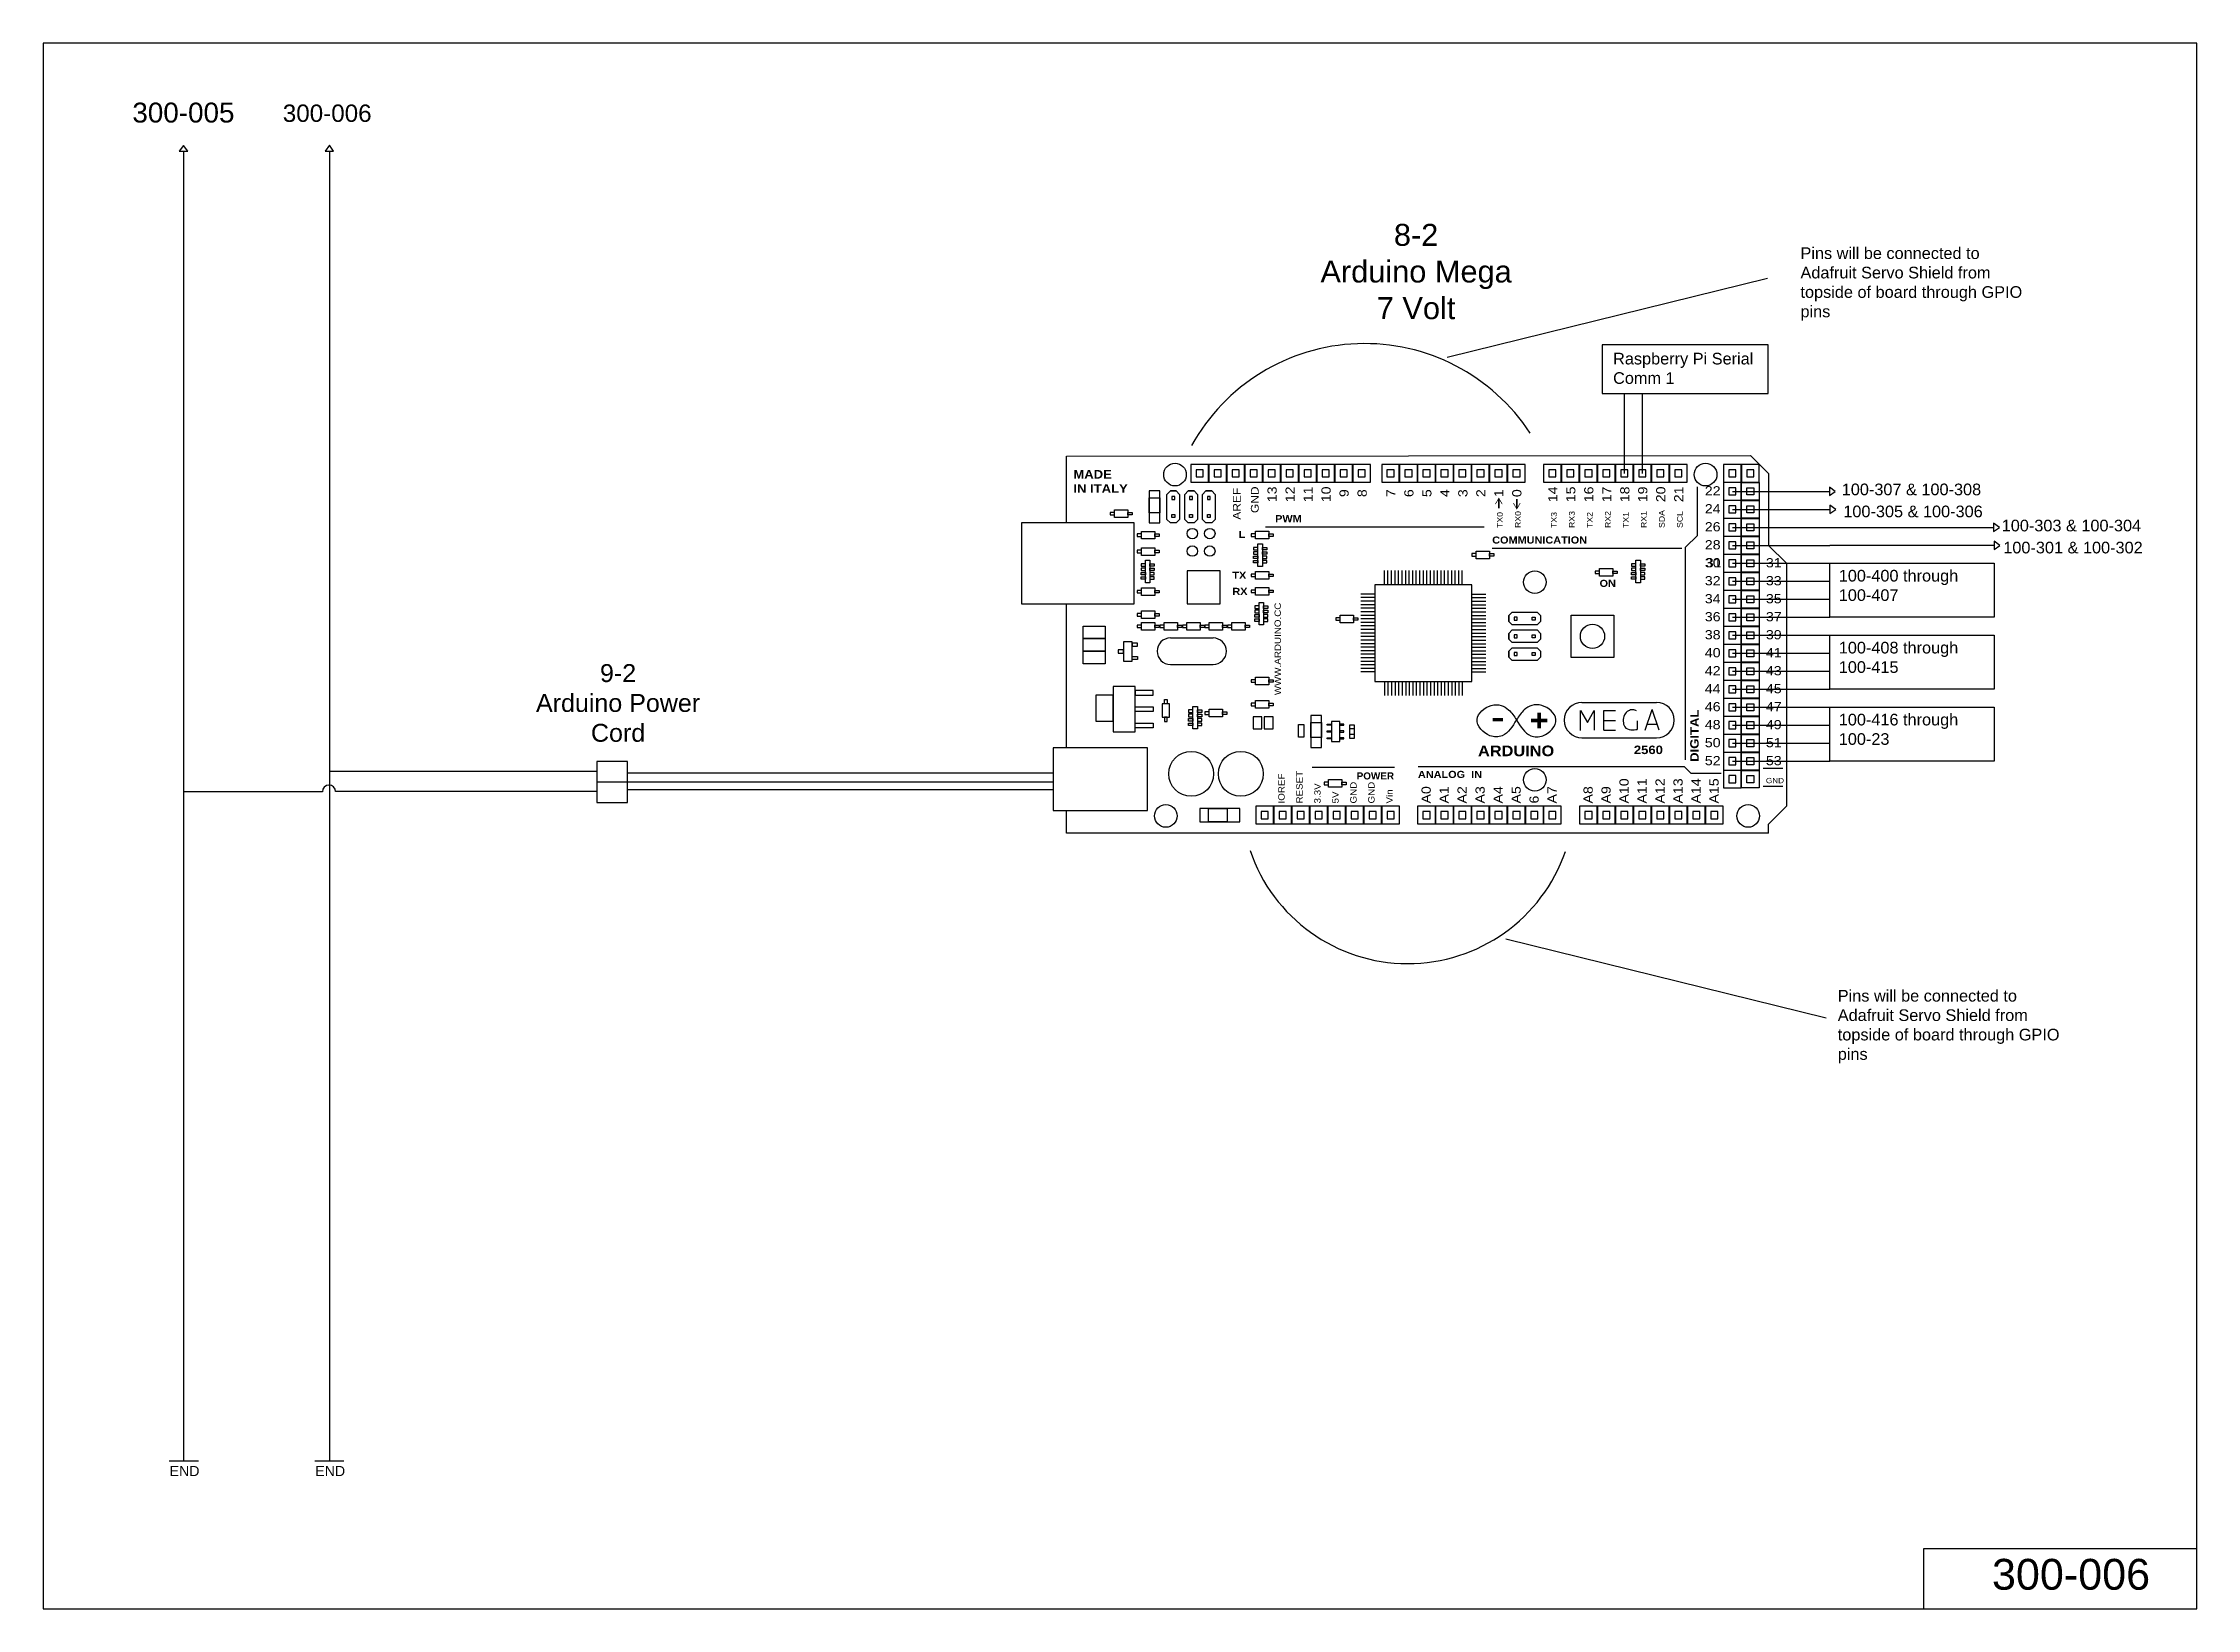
# Model space of a CAD drawing. Header units: inches. Extents: x 0 to 36.9, y 0 to 26.9.
import ezdxf

# ---------------------------------------------------------------- set-up
doc = ezdxf.new("R2010")
doc.units = ezdxf.units.IN
doc.header["$MEASUREMENT"] = 0
doc.styles.get("Standard").update_dxf_attribs({"font": 'arial.ttf'})

msp = doc.modelspace()

# ---------------------------------------------------------------- linework, layer by layer
for p, q in [((2.389, 24.998), (2.389, 2.517)), ((4.891, 24.998), (4.891, 2.517)), ((24.073, 21.462), (29.567, 22.817)), ((27.112, 19.467), (27.112, 20.839)), ((27.421, 19.467), (27.421, 20.839)), ((28.364, 18.4), (28.364, 19.239)), ((19.263, 19.107), (19.321, 19.165)), ((19.263, 18.676), (19.263, 19.107)), ((19.422, 19.165), (19.48, 19.107)), ((19.48, 19.107), (19.48, 18.676)), ((19.568, 19.107), (19.626, 19.165)), ((19.568, 18.676), (19.568, 19.107)), ((19.727, 19.165), (19.785, 19.107)), ((19.785, 19.107), (19.785, 18.676)), ((19.872, 19.107), (19.931, 19.165)), ((19.872, 18.676), (19.872, 19.107)), ((20.032, 19.165), (20.09, 19.107)), ((20.09, 19.107), (20.09, 18.676)), ((28.965, 19.159), (29.274, 19.159)), ((28.965, 18.85), (29.274, 18.85)), ((29.274, 19.159), (30.638, 19.159)), ((29.274, 18.85), (30.638, 18.85)), ((19.321, 18.618), (19.263, 18.676)), ((19.422, 18.618), (19.321, 18.618)), ((19.48, 18.676), (19.422, 18.618)), ((19.626, 18.618), (19.568, 18.676)), ((19.727, 18.618), (19.626, 18.618)), ((19.785, 18.676), (19.727, 18.618)), ((19.931, 18.618), (19.872, 18.676)), ((20.032, 18.618), (19.931, 18.618)), ((20.09, 18.676), (20.032, 18.618)), ((20.953, 18.552), (24.708, 18.552)), ((28.965, 18.541), (29.274, 18.541)), ((29.274, 18.541), (30.632, 18.541)), ((30.632, 18.541), (33.447, 18.541)), ((24.845, 18.183), (28.1, 18.183)), ((28.163, 18.199), (28.364, 18.4)), ((28.163, 14.55), (28.163, 18.199)), ((28.965, 18.232), (29.274, 18.232)), ((29.274, 18.232), (30.638, 18.232)), ((33.454, 18.232), (30.638, 18.232)), ((22.994, 17.557), (22.994, 17.8)), ((23.055, 17.557), (23.055, 17.8)), ((23.116, 17.557), (23.116, 17.8)), ((23.176, 17.557), (23.176, 17.8)), ((23.237, 17.557), (23.237, 17.8)), ((23.298, 17.557), (23.298, 17.8)), ((23.359, 17.557), (23.359, 17.8)), ((23.42, 17.557), (23.42, 17.8)), ((23.48, 17.557), (23.48, 17.8)), ((23.541, 17.557), (23.541, 17.8)), ((23.602, 17.557), (23.602, 17.8)), ((23.663, 17.557), (23.663, 17.8)), ((23.723, 17.557), (23.723, 17.8)), ((23.784, 17.557), (23.784, 17.8)), ((23.845, 17.557), (23.845, 17.8)), ((23.906, 17.557), (23.906, 17.8)), ((23.967, 17.557), (23.967, 17.8)), ((24.027, 17.557), (24.027, 17.8)), ((24.088, 17.557), (24.088, 17.8)), ((24.149, 17.557), (24.149, 17.8)), ((24.21, 17.557), (24.21, 17.8)), ((24.271, 17.557), (24.271, 17.8)), ((24.331, 17.557), (24.331, 17.8)), ((28.965, 17.924), (29.274, 17.924)), ((29.274, 17.924), (30.638, 17.924)), ((30.638, 17.924), (33.454, 17.924)), ((30.638, 16.997), (30.638, 17.924)), ((33.454, 17.924), (33.454, 16.997)), ((22.832, 17.395), (22.589, 17.395)), ((24.494, 17.395), (24.737, 17.395)), ((28.965, 17.615), (29.274, 17.615)), ((29.274, 17.615), (30.638, 17.615)), ((22.832, 17.334), (22.589, 17.334)), ((22.832, 17.273), (22.589, 17.273)), ((22.832, 17.212), (22.589, 17.212)), ((22.832, 17.152), (22.589, 17.152)), ((22.832, 17.091), (22.589, 17.091)), ((22.832, 17.03), (22.589, 17.03)), ((24.494, 17.334), (24.737, 17.334)), ((24.494, 17.273), (24.737, 17.273)), ((24.494, 17.212), (24.737, 17.212)), ((24.494, 17.152), (24.737, 17.152)), ((24.494, 17.091), (24.737, 17.091)), ((24.494, 17.03), (24.737, 17.03)), ((25.127, 17.026), (25.185, 17.084)), ((25.185, 17.084), (25.616, 17.084)), ((25.616, 17.084), (25.674, 17.026)), ((25.674, 17.026), (25.674, 16.925)), ((28.965, 17.306), (29.274, 17.306)), ((29.274, 17.306), (30.632, 17.306)), ((19.321, 16.643), (20.056, 16.643)), ((22.832, 16.969), (22.589, 16.969)), ((22.832, 16.909), (22.589, 16.909)), ((22.832, 16.848), (22.589, 16.848)), ((22.832, 16.787), (22.589, 16.787)), ((22.832, 16.726), (22.589, 16.726)), ((22.832, 16.665), (22.589, 16.665)), ((24.494, 16.969), (24.737, 16.969)), ((24.494, 16.909), (24.737, 16.909)), ((24.494, 16.848), (24.737, 16.848)), ((24.494, 16.787), (24.737, 16.787)), ((24.494, 16.726), (24.737, 16.726)), ((24.494, 16.665), (24.737, 16.665)), ((25.185, 16.866), (25.127, 16.925)), ((25.127, 16.721), (25.185, 16.779)), ((25.616, 16.866), (25.185, 16.866)), ((25.185, 16.779), (25.616, 16.779)), ((25.674, 16.925), (25.616, 16.866)), ((25.616, 16.779), (25.674, 16.721)), ((25.674, 16.721), (25.674, 16.62)), ((28.965, 16.997), (29.274, 16.997)), ((28.965, 16.689), (29.274, 16.689)), ((29.274, 16.997), (30.638, 16.997)), ((29.274, 16.689), (30.638, 16.689)), ((33.454, 16.997), (30.638, 16.997)), ((30.638, 16.689), (33.454, 16.689)), ((30.638, 15.762), (30.638, 16.689)), ((33.454, 16.689), (33.454, 15.762)), ((22.832, 16.605), (22.589, 16.605)), ((22.832, 16.544), (22.589, 16.544)), ((22.832, 16.483), (22.589, 16.483)), ((22.832, 16.422), (22.589, 16.422)), ((22.832, 16.362), (22.589, 16.362)), ((22.832, 16.301), (22.589, 16.301)), ((24.494, 16.605), (24.737, 16.605)), ((24.494, 16.544), (24.737, 16.544)), ((24.494, 16.483), (24.737, 16.483)), ((24.494, 16.422), (24.737, 16.422)), ((24.494, 16.362), (24.737, 16.362)), ((24.494, 16.301), (24.737, 16.301)), ((25.185, 16.562), (25.127, 16.62)), ((25.127, 16.416), (25.185, 16.475)), ((25.185, 16.257), (25.127, 16.315)), ((25.616, 16.562), (25.185, 16.562)), ((25.185, 16.475), (25.616, 16.475)), ((25.674, 16.62), (25.616, 16.562)), ((25.616, 16.475), (25.674, 16.416)), ((25.674, 16.315), (25.616, 16.257)), ((25.674, 16.416), (25.674, 16.315)), ((28.965, 16.38), (29.274, 16.38)), ((29.274, 16.38), (30.638, 16.38)), ((19.321, 16.188), (20.056, 16.188)), ((22.832, 16.24), (22.589, 16.24)), ((22.832, 16.179), (22.589, 16.179)), ((22.832, 16.118), (22.589, 16.118)), ((22.832, 16.058), (22.589, 16.058)), ((22.994, 15.895), (22.994, 15.652)), ((23.055, 15.895), (23.055, 15.652)), ((23.116, 15.895), (23.116, 15.652)), ((23.176, 15.895), (23.176, 15.652)), ((23.237, 15.895), (23.237, 15.652)), ((23.298, 15.895), (23.298, 15.652)), ((23.359, 15.895), (23.359, 15.652)), ((23.42, 15.895), (23.42, 15.652)), ((23.48, 15.895), (23.48, 15.652)), ((23.541, 15.895), (23.541, 15.652)), ((23.602, 15.895), (23.602, 15.652)), ((23.663, 15.895), (23.663, 15.652)), ((23.723, 15.895), (23.723, 15.652)), ((23.784, 15.895), (23.784, 15.652)), ((23.845, 15.895), (23.845, 15.652)), ((23.906, 15.895), (23.906, 15.652)), ((23.967, 15.895), (23.967, 15.652)), ((24.027, 15.895), (24.027, 15.652)), ((24.088, 15.895), (24.088, 15.652)), ((24.149, 15.895), (24.149, 15.652)), ((24.21, 15.895), (24.21, 15.652)), ((24.271, 15.895), (24.271, 15.652)), ((24.331, 15.895), (24.331, 15.652)), ((24.494, 16.24), (24.737, 16.24)), ((24.494, 16.179), (24.737, 16.179)), ((24.494, 16.118), (24.737, 16.118)), ((24.494, 16.058), (24.737, 16.058)), ((25.616, 16.257), (25.185, 16.257)), ((28.965, 16.071), (29.274, 16.071)), ((29.274, 16.071), (30.632, 16.071)), ((26.383, 15.536), (27.663, 15.536)), ((28.965, 15.762), (29.274, 15.762)), ((29.274, 15.762), (30.638, 15.762)), ((33.454, 15.762), (30.638, 15.762)), ((26.358, 15.053), (26.358, 15.396)), ((26.358, 15.396), (26.477, 15.19)), ((26.477, 15.19), (26.596, 15.396)), ((26.596, 15.396), (26.596, 15.058)), ((26.758, 15.058), (26.758, 15.396)), ((26.758, 15.396), (26.96, 15.396)), ((26.758, 15.227), (26.96, 15.227)), ((27.333, 15.221), (27.333, 15.073)), ((27.47, 15.058), (27.59, 15.417)), ((27.506, 15.164), (27.674, 15.164)), ((27.709, 15.058), (27.59, 15.417)), ((28.965, 15.454), (29.274, 15.454)), ((29.274, 15.454), (30.638, 15.454)), ((30.638, 14.527), (30.638, 15.454)), ((30.638, 15.454), (33.454, 15.454)), ((33.454, 15.454), (33.454, 14.527)), ((26.383, 14.929), (27.663, 14.929)), ((26.758, 15.058), (26.96, 15.058)), ((28.965, 15.145), (29.274, 15.145)), ((28.965, 14.836), (29.274, 14.836)), ((29.274, 15.145), (30.638, 15.145)), ((29.274, 14.836), (30.632, 14.836)), ((21.755, 14.426), (23.169, 14.426)), ((23.575, 14.434), (28.137, 14.434)), ((28.137, 14.434), (28.252, 14.32)), ((28.965, 14.527), (29.274, 14.527)), ((29.274, 14.527), (30.638, 14.527)), ((33.454, 14.527), (30.638, 14.527)), ((9.482, 14.351), (4.891, 14.351)), ((9.482, 14.171), (10.009, 14.171)), ((10.01, 14.171), (17.309, 14.171)), ((10.013, 14.328), (17.309, 14.328)), ((28.252, 14.32), (28.771, 14.32)), ((29.495, 14.407), (29.828, 14.407)), ((29.495, 14.098), (29.828, 14.098)), ((4.772, 14.003), (2.389, 14.003)), ((9.482, 14.005), (4.997, 14.005)), ((17.309, 14.034), (10.007, 14.034)), ((25.078, 11.477), (30.572, 10.123)), ((2.141, 2.517), (2.644, 2.517)), ((4.64, 2.517), (5.142, 2.517))]:
    msp.add_line(p, q)
for points in [[(-0.021, -0.024), (36.935, -0.024), (36.935, 26.853), (-0.021, 26.853)], [(2.463, 24.998), (2.389, 25.097), (2.316, 24.998)], [(4.964, 25), (4.891, 25.099), (4.817, 25)], [(26.729, 20.839), (29.579, 20.839), (29.579, 21.672), (26.729, 21.672)], [(30.632, 19.085), (30.731, 19.159), (30.632, 19.232)], [(18.955, 18.618), (19.139, 18.618), (19.139, 19.165), (18.955, 19.165)], [(18.955, 19.048), (19.139, 19.048), (19.139, 18.789), (18.955, 18.789)], [(19.321, 19.165), (19.321, 19.165), (19.422, 19.165), (19.422, 19.165)], [(19.346, 19.071), (19.346, 19.02), (19.397, 19.02), (19.397, 19.071)], [(19.626, 19.165), (19.626, 19.165), (19.727, 19.165), (19.727, 19.165)], [(19.651, 19.071), (19.651, 19.02), (19.702, 19.02), (19.702, 19.071)], [(19.931, 19.165), (19.931, 19.165), (20.032, 19.165), (20.032, 19.165)], [(19.956, 19.071), (19.956, 19.02), (20.007, 19.02), (20.007, 19.071)], [(30.638, 18.776), (30.737, 18.85), (30.638, 18.923)], [(18.363, 18.796), (18.289, 18.796), (18.289, 18.753), (18.363, 18.753)], [(18.363, 18.84), (18.591, 18.84), (18.591, 18.709), (18.363, 18.709)], [(18.591, 18.796), (18.666, 18.796), (18.666, 18.753), (18.591, 18.753)], [(19.346, 18.712), (19.346, 18.763), (19.397, 18.763), (19.397, 18.712)], [(19.651, 18.712), (19.651, 18.763), (19.702, 18.763), (19.702, 18.712)], [(19.956, 18.712), (19.956, 18.763), (20.007, 18.763), (20.007, 18.712)], [(33.447, 18.468), (33.547, 18.541), (33.447, 18.615)], [(18.828, 18.429), (18.753, 18.429), (18.753, 18.386), (18.828, 18.386)], [(18.828, 18.147), (18.753, 18.147), (18.753, 18.104), (18.828, 18.104)], [(18.828, 18.472), (19.055, 18.472), (19.055, 18.341), (18.828, 18.341)], [(18.828, 18.191), (19.055, 18.191), (19.055, 18.059), (18.828, 18.059)], [(19.055, 18.429), (19.13, 18.429), (19.13, 18.386), (19.055, 18.386)], [(19.055, 18.147), (19.13, 18.147), (19.13, 18.104), (19.055, 18.104)], [(20.782, 18.429), (20.707, 18.429), (20.707, 18.386), (20.782, 18.386)], [(20.825, 18.197), (20.75, 18.197), (20.75, 18.154), (20.825, 18.154)], [(20.825, 18.122), (20.75, 18.122), (20.75, 18.079), (20.825, 18.079)], [(20.782, 18.473), (21.009, 18.473), (21.009, 18.341), (20.782, 18.341)], [(20.825, 18.256), (20.901, 18.256), (20.901, 17.871), (20.825, 17.871)], [(20.901, 18.197), (20.976, 18.197), (20.976, 18.154), (20.901, 18.154)], [(20.901, 18.122), (20.976, 18.122), (20.976, 18.079), (20.901, 18.079)], [(21.009, 18.429), (21.084, 18.429), (21.084, 18.386), (21.009, 18.386)], [(24.567, 18.134), (24.795, 18.134), (24.795, 18.002), (24.567, 18.002)], [(33.454, 18.159), (33.553, 18.232), (33.454, 18.306)], [(18.893, 17.916), (18.819, 17.916), (18.819, 17.873), (18.893, 17.873)], [(18.893, 17.841), (18.819, 17.841), (18.819, 17.798), (18.893, 17.798)], [(18.893, 17.723), (18.819, 17.723), (18.819, 17.767), (18.893, 17.767)], [(18.893, 17.975), (18.97, 17.975), (18.97, 17.59), (18.893, 17.59)], [(18.97, 17.916), (19.045, 17.916), (19.045, 17.873), (18.97, 17.873)], [(18.97, 17.841), (19.045, 17.841), (19.045, 17.798), (18.97, 17.798)], [(18.97, 17.723), (19.045, 17.723), (19.045, 17.767), (18.97, 17.767)], [(19.609, 17.226), (20.178, 17.226), (20.178, 17.795), (19.609, 17.795)], [(20.825, 18.004), (20.75, 18.004), (20.75, 18.048), (20.825, 18.048)], [(20.825, 17.93), (20.75, 17.93), (20.75, 17.973), (20.825, 17.973)], [(20.782, 17.782), (21.009, 17.782), (21.009, 17.65), (20.782, 17.65)], [(20.901, 18.004), (20.976, 18.004), (20.976, 18.048), (20.901, 18.048)], [(20.901, 17.93), (20.976, 17.93), (20.976, 17.973), (20.901, 17.973)], [(24.567, 18.09), (24.492, 18.09), (24.492, 18.047), (24.567, 18.047)], [(24.795, 18.09), (24.869, 18.09), (24.869, 18.047), (24.795, 18.047)], [(26.683, 17.79), (26.608, 17.79), (26.608, 17.747), (26.683, 17.747)], [(26.683, 17.834), (26.911, 17.834), (26.911, 17.702), (26.683, 17.702)], [(26.911, 17.79), (26.985, 17.79), (26.985, 17.747), (26.911, 17.747)], [(27.309, 17.916), (27.234, 17.916), (27.234, 17.873), (27.309, 17.873)], [(27.309, 17.841), (27.234, 17.841), (27.234, 17.798), (27.309, 17.798)], [(27.309, 17.724), (27.234, 17.724), (27.234, 17.767), (27.309, 17.767)], [(27.309, 17.975), (27.386, 17.975), (27.386, 17.59), (27.309, 17.59)], [(27.386, 17.916), (27.46, 17.916), (27.46, 17.873), (27.386, 17.873)], [(27.386, 17.841), (27.46, 17.841), (27.46, 17.798), (27.386, 17.798)], [(27.386, 17.724), (27.46, 17.724), (27.46, 17.767), (27.386, 17.767)], [(18.828, 17.459), (18.753, 17.459), (18.753, 17.415), (18.828, 17.415)], [(18.893, 17.649), (18.819, 17.649), (18.819, 17.692), (18.893, 17.692)], [(18.828, 17.502), (19.055, 17.502), (19.055, 17.371), (18.828, 17.371)], [(18.97, 17.649), (19.045, 17.649), (19.045, 17.692), (18.97, 17.692)], [(19.055, 17.459), (19.13, 17.459), (19.13, 17.415), (19.055, 17.415)], [(20.782, 17.738), (20.707, 17.738), (20.707, 17.695), (20.782, 17.695)], [(20.782, 17.465), (20.707, 17.465), (20.707, 17.422), (20.782, 17.422)], [(20.782, 17.509), (21.009, 17.509), (21.009, 17.377), (20.782, 17.377)], [(21.009, 17.738), (21.084, 17.738), (21.084, 17.695), (21.009, 17.695)], [(21.009, 17.465), (21.084, 17.465), (21.084, 17.422), (21.009, 17.422)], [(22.832, 15.895), (24.494, 15.895), (24.494, 17.557), (22.832, 17.557)], [(27.309, 17.649), (27.234, 17.649), (27.234, 17.692), (27.309, 17.692)], [(27.386, 17.649), (27.46, 17.649), (27.46, 17.692), (27.386, 17.692)], [(18.828, 17.063), (18.753, 17.063), (18.753, 17.019), (18.828, 17.019)], [(18.828, 17.106), (19.055, 17.106), (19.055, 16.975), (18.828, 16.975)], [(19.055, 17.063), (19.13, 17.063), (19.13, 17.019), (19.055, 17.019)], [(20.843, 17.193), (20.768, 17.193), (20.768, 17.15), (20.843, 17.15)], [(20.843, 17.119), (20.768, 17.119), (20.768, 17.075), (20.843, 17.075)], [(20.843, 17.001), (20.768, 17.001), (20.768, 17.044), (20.843, 17.044)], [(20.843, 17.252), (20.919, 17.252), (20.919, 16.867), (20.843, 16.867)], [(20.919, 17.193), (20.994, 17.193), (20.994, 17.15), (20.919, 17.15)], [(20.919, 17.119), (20.994, 17.119), (20.994, 17.075), (20.919, 17.075)], [(20.919, 17.001), (20.994, 17.001), (20.994, 17.044), (20.919, 17.044)], [(22.234, 17.033), (22.462, 17.033), (22.462, 16.901), (22.234, 16.901)], [(25.127, 16.925), (25.127, 16.925), (25.127, 17.026), (25.127, 17.026)], [(25.221, 16.95), (25.272, 16.95), (25.272, 17.001), (25.221, 17.001)], [(25.58, 16.95), (25.529, 16.95), (25.529, 17.001), (25.58, 17.001)], [(26.199, 17.035), (26.928, 17.035), (26.928, 16.306), (26.199, 16.306)], [(17.825, 16.847), (18.2, 16.847), (18.2, 16.631), (17.825, 16.631)], [(17.825, 16.631), (18.2, 16.631), (18.2, 16.414), (17.825, 16.414)], [(18.828, 16.864), (18.753, 16.864), (18.753, 16.821), (18.828, 16.821)], [(18.828, 16.907), (19.055, 16.907), (19.055, 16.776), (18.828, 16.776)], [(19.055, 16.864), (19.13, 16.864), (19.13, 16.821), (19.055, 16.821)], [(19.215, 16.864), (19.141, 16.864), (19.141, 16.821), (19.215, 16.821)], [(19.215, 16.907), (19.443, 16.907), (19.443, 16.776), (19.215, 16.776)], [(19.443, 16.864), (19.518, 16.864), (19.518, 16.821), (19.443, 16.821)], [(19.604, 16.864), (19.529, 16.864), (19.529, 16.821), (19.604, 16.821)], [(19.604, 16.907), (19.831, 16.907), (19.831, 16.776), (19.604, 16.776)], [(19.831, 16.864), (19.906, 16.864), (19.906, 16.821), (19.831, 16.821)], [(19.99, 16.864), (19.915, 16.864), (19.915, 16.821), (19.99, 16.821)], [(19.99, 16.907), (20.218, 16.907), (20.218, 16.776), (19.99, 16.776)], [(20.218, 16.864), (20.293, 16.864), (20.293, 16.821), (20.218, 16.821)], [(20.378, 16.864), (20.304, 16.864), (20.304, 16.821), (20.378, 16.821)], [(20.378, 16.907), (20.606, 16.907), (20.606, 16.776), (20.378, 16.776)], [(20.606, 16.864), (20.681, 16.864), (20.681, 16.821), (20.606, 16.821)], [(20.843, 16.926), (20.768, 16.926), (20.768, 16.969), (20.843, 16.969)], [(20.919, 16.926), (20.994, 16.926), (20.994, 16.969), (20.919, 16.969)], [(22.234, 16.989), (22.159, 16.989), (22.159, 16.946), (22.234, 16.946)], [(22.462, 16.989), (22.536, 16.989), (22.536, 16.946), (22.462, 16.946)], [(25.127, 16.62), (25.127, 16.62), (25.127, 16.721), (25.127, 16.721)], [(25.221, 16.645), (25.272, 16.645), (25.272, 16.696), (25.221, 16.696)], [(25.58, 16.645), (25.529, 16.645), (25.529, 16.696), (25.58, 16.696)], [(17.825, 16.414), (18.2, 16.414), (18.2, 16.198), (17.825, 16.198)], [(18.517, 16.437), (18.426, 16.437), (18.426, 16.384), (18.517, 16.384)], [(18.517, 16.245), (18.664, 16.245), (18.664, 16.576), (18.517, 16.576)], [(18.755, 16.552), (18.664, 16.552), (18.664, 16.499), (18.755, 16.499)], [(18.755, 16.27), (18.664, 16.27), (18.664, 16.322), (18.755, 16.322)], [(25.127, 16.315), (25.127, 16.315), (25.127, 16.416), (25.127, 16.416)], [(25.221, 16.34), (25.272, 16.34), (25.272, 16.391), (25.221, 16.391)], [(25.58, 16.34), (25.529, 16.34), (25.529, 16.391), (25.58, 16.391)], [(20.782, 15.926), (20.707, 15.926), (20.707, 15.883), (20.782, 15.883)], [(20.782, 15.97), (21.009, 15.97), (21.009, 15.838), (20.782, 15.838)], [(21.009, 15.926), (21.084, 15.926), (21.084, 15.883), (21.009, 15.883)], [(18.341, 15.659), (18.044, 15.659), (18.044, 15.214), (18.341, 15.214)], [(18.341, 15.033), (18.72, 15.033), (18.72, 15.807), (18.341, 15.807)], [(18.72, 15.661), (19.024, 15.661), (19.024, 15.743), (18.72, 15.743)], [(19.221, 15.512), (19.221, 15.587), (19.265, 15.587), (19.265, 15.512)], [(20.782, 15.523), (20.707, 15.523), (20.707, 15.48), (20.782, 15.48)], [(20.782, 15.567), (21.009, 15.567), (21.009, 15.436), (20.782, 15.436)], [(21.009, 15.523), (21.084, 15.523), (21.084, 15.48), (21.009, 15.48)], [(18.72, 15.46), (19.024, 15.46), (19.024, 15.379), (18.72, 15.379)], [(18.72, 15.178), (19.024, 15.178), (19.024, 15.097), (18.72, 15.097)], [(19.178, 15.512), (19.178, 15.284), (19.309, 15.284), (19.309, 15.512)], [(19.221, 15.284), (19.221, 15.209), (19.265, 15.209), (19.265, 15.284)], [(19.709, 15.407), (19.635, 15.407), (19.635, 15.364), (19.709, 15.364)], [(19.709, 15.332), (19.635, 15.332), (19.635, 15.289), (19.709, 15.289)], [(19.709, 15.214), (19.635, 15.214), (19.635, 15.257), (19.709, 15.257)], [(19.709, 15.139), (19.635, 15.139), (19.635, 15.182), (19.709, 15.182)], [(19.709, 15.465), (19.786, 15.465), (19.786, 15.081), (19.709, 15.081)], [(19.786, 15.407), (19.861, 15.407), (19.861, 15.364), (19.786, 15.364)], [(19.786, 15.332), (19.861, 15.332), (19.861, 15.289), (19.786, 15.289)], [(19.786, 15.214), (19.861, 15.214), (19.861, 15.257), (19.786, 15.257)], [(19.786, 15.139), (19.861, 15.139), (19.861, 15.182), (19.786, 15.182)], [(19.99, 15.374), (19.915, 15.374), (19.915, 15.331), (19.99, 15.331)], [(19.99, 15.418), (20.218, 15.418), (20.218, 15.286), (19.99, 15.286)], [(20.218, 15.374), (20.292, 15.374), (20.292, 15.331), (20.218, 15.331)], [(20.74, 15.083), (20.89, 15.083), (20.89, 15.286), (20.74, 15.286)], [(20.933, 15.083), (21.083, 15.083), (21.083, 15.286), (20.933, 15.286)], [(21.518, 15.157), (21.61, 15.157), (21.61, 14.94), (21.518, 14.94)], [(21.73, 14.764), (21.914, 14.764), (21.914, 15.311), (21.73, 15.311)], [(21.73, 15.194), (21.914, 15.194), (21.914, 14.934), (21.73, 14.934)], [(22.084, 15.144), (22.014, 15.144), (22.014, 15.162), (22.084, 15.162)], [(22.084, 14.865), (22.23, 14.865), (22.23, 15.209), (22.084, 15.209)], [(22.23, 15.144), (22.3, 15.144), (22.3, 15.162), (22.23, 15.162)], [(22.084, 15.028), (22.014, 15.028), (22.014, 15.046), (22.084, 15.046)], [(22.084, 14.912), (22.014, 14.912), (22.014, 14.93), (22.084, 14.93)], [(22.23, 15.028), (22.3, 15.028), (22.3, 15.046), (22.23, 15.046)], [(22.23, 14.912), (22.3, 14.912), (22.3, 14.93), (22.23, 14.93)], [(22.401, 15.15), (22.473, 15.15), (22.473, 14.917), (22.401, 14.917)], [(22.401, 15.087), (22.473, 15.087), (22.473, 14.983), (22.401, 14.983)], [(9.482, 13.82), (10.009, 13.82), (10.009, 14.523), (9.482, 14.523)], [(22.035, 14.167), (21.96, 14.167), (21.96, 14.123), (22.035, 14.123)], [(22.035, 14.21), (22.262, 14.21), (22.262, 14.079), (22.035, 14.079)], [(22.262, 14.167), (22.337, 14.167), (22.337, 14.123), (22.262, 14.123)], [(20.511, 13.484), (20.511, 13.714), (19.827, 13.714), (19.827, 13.484)], [(19.974, 13.484), (19.974, 13.714), (20.298, 13.714), (20.298, 13.484)]]:
    msp.add_lwpolyline(points, close=True)
at = {"color": 1}
for points in [[(17.541, 18.618), (17.541, 19.762), (17.541, 19.762), (29.274, 19.776), (29.274, 19.776), (29.582, 19.467), (29.582, 19.467), (29.582, 18.232), (29.582, 18.232), (29.891, 17.924), (29.891, 17.924), (29.891, 13.755)], [(17.541, 14.759), (17.541, 17.229)], [(17.541, 13.292), (17.541, 13.678)], [(29.582, 13.292), (29.582, 13.447), (29.891, 13.755)], [(29.582, 13.292), (29.582, 13.292), (17.541, 13.292)]]:
    msp.add_lwpolyline(points, dxfattribs=at)
at = {"color": 9}
for points in [[(19.674, 19.315), (19.978, 19.315), (19.978, 19.619), (19.674, 19.619)], [(19.983, 19.315), (20.286, 19.315), (20.286, 19.619), (19.983, 19.619)], [(20.291, 19.315), (20.595, 19.315), (20.595, 19.619), (20.291, 19.619)], [(20.6, 19.315), (20.904, 19.315), (20.904, 19.619), (20.6, 19.619)], [(20.909, 19.315), (21.213, 19.315), (21.213, 19.619), (20.909, 19.619)], [(21.218, 19.315), (21.521, 19.315), (21.521, 19.619), (21.218, 19.619)], [(21.526, 19.315), (21.83, 19.315), (21.83, 19.619), (21.526, 19.619)], [(21.835, 19.315), (22.139, 19.315), (22.139, 19.619), (21.835, 19.619)], [(22.144, 19.315), (22.448, 19.315), (22.448, 19.619), (22.144, 19.619)], [(22.453, 19.315), (22.756, 19.315), (22.756, 19.619), (22.453, 19.619)], [(22.947, 19.315), (23.25, 19.315), (23.25, 19.619), (22.947, 19.619)], [(23.255, 19.315), (23.559, 19.315), (23.559, 19.619), (23.255, 19.619)], [(23.564, 19.315), (23.868, 19.315), (23.868, 19.619), (23.564, 19.619)], [(23.873, 19.315), (24.177, 19.315), (24.177, 19.619), (23.873, 19.619)], [(24.182, 19.315), (24.486, 19.315), (24.486, 19.619), (24.182, 19.619)], [(24.49, 19.315), (24.794, 19.315), (24.794, 19.619), (24.49, 19.619)], [(24.799, 19.315), (25.103, 19.315), (25.103, 19.619), (24.799, 19.619)], [(25.108, 19.315), (25.412, 19.315), (25.412, 19.619), (25.108, 19.619)], [(25.725, 19.315), (26.029, 19.315), (26.029, 19.619), (25.725, 19.619)], [(26.034, 19.315), (26.338, 19.315), (26.338, 19.619), (26.034, 19.619)], [(26.343, 19.315), (26.647, 19.315), (26.647, 19.619), (26.343, 19.619)], [(26.652, 19.315), (26.956, 19.315), (26.956, 19.619), (26.652, 19.619)], [(26.96, 19.315), (27.264, 19.315), (27.264, 19.619), (26.96, 19.619)], [(27.269, 19.315), (27.573, 19.315), (27.573, 19.619), (27.269, 19.619)], [(27.578, 19.315), (27.882, 19.315), (27.882, 19.619), (27.578, 19.619)], [(27.887, 19.315), (28.191, 19.315), (28.191, 19.619), (27.887, 19.619)], [(28.813, 19.315), (29.117, 19.315), (29.117, 19.619), (28.813, 19.619)], [(29.122, 19.315), (29.426, 19.315), (29.426, 19.619), (29.122, 19.619)], [(19.765, 19.407), (19.887, 19.407), (19.887, 19.528), (19.765, 19.528)], [(20.074, 19.407), (20.195, 19.407), (20.195, 19.528), (20.074, 19.528)], [(20.382, 19.407), (20.504, 19.407), (20.504, 19.528), (20.382, 19.528)], [(20.691, 19.407), (20.813, 19.407), (20.813, 19.528), (20.691, 19.528)], [(21, 19.407), (21.122, 19.407), (21.122, 19.528), (21, 19.528)], [(21.309, 19.407), (21.43, 19.407), (21.43, 19.528), (21.309, 19.528)], [(21.617, 19.407), (21.739, 19.407), (21.739, 19.528), (21.617, 19.528)], [(21.926, 19.407), (22.048, 19.407), (22.048, 19.528), (21.926, 19.528)], [(22.235, 19.407), (22.357, 19.407), (22.357, 19.528), (22.235, 19.528)], [(22.544, 19.407), (22.665, 19.407), (22.665, 19.528), (22.544, 19.528)], [(23.038, 19.407), (23.159, 19.407), (23.159, 19.528), (23.038, 19.528)], [(23.347, 19.407), (23.468, 19.407), (23.468, 19.528), (23.347, 19.528)], [(23.655, 19.407), (23.777, 19.407), (23.777, 19.528), (23.655, 19.528)], [(23.964, 19.407), (24.086, 19.407), (24.086, 19.528), (23.964, 19.528)], [(24.273, 19.407), (24.394, 19.407), (24.394, 19.528), (24.273, 19.528)], [(24.582, 19.407), (24.703, 19.407), (24.703, 19.528), (24.582, 19.528)], [(24.89, 19.407), (25.012, 19.407), (25.012, 19.528), (24.89, 19.528)], [(25.199, 19.407), (25.321, 19.407), (25.321, 19.528), (25.199, 19.528)], [(25.817, 19.407), (25.938, 19.407), (25.938, 19.528), (25.817, 19.528)], [(26.125, 19.407), (26.247, 19.407), (26.247, 19.528), (26.125, 19.528)], [(26.434, 19.407), (26.556, 19.407), (26.556, 19.528), (26.434, 19.528)], [(26.743, 19.407), (26.864, 19.407), (26.864, 19.528), (26.743, 19.528)], [(27.052, 19.407), (27.173, 19.407), (27.173, 19.528), (27.052, 19.528)], [(27.36, 19.407), (27.482, 19.407), (27.482, 19.528), (27.36, 19.528)], [(27.669, 19.407), (27.791, 19.407), (27.791, 19.528), (27.669, 19.528)], [(27.978, 19.407), (28.099, 19.407), (28.099, 19.528), (27.978, 19.528)], [(28.813, 19.007), (29.117, 19.007), (29.117, 19.311), (28.813, 19.311)], [(28.904, 19.407), (29.026, 19.407), (29.026, 19.528), (28.904, 19.528)], [(28.904, 19.098), (29.026, 19.098), (29.026, 19.219), (28.904, 19.219)], [(29.122, 19.007), (29.122, 19.311), (29.426, 19.311), (29.426, 19.007)], [(29.213, 19.407), (29.334, 19.407), (29.334, 19.528), (29.213, 19.528)], [(29.213, 19.098), (29.213, 19.219), (29.334, 19.219), (29.334, 19.098)], [(28.813, 18.698), (29.117, 18.698), (29.117, 19.002), (28.813, 19.002)], [(28.904, 18.789), (29.026, 18.789), (29.026, 18.911), (28.904, 18.911)], [(29.122, 18.698), (29.122, 19.002), (29.426, 19.002), (29.426, 18.698)], [(29.213, 18.789), (29.213, 18.911), (29.334, 18.911), (29.334, 18.789)], [(28.813, 18.389), (29.117, 18.389), (29.117, 18.693), (28.813, 18.693)], [(28.904, 18.48), (29.026, 18.48), (29.026, 18.602), (28.904, 18.602)], [(29.122, 18.389), (29.122, 18.693), (29.426, 18.693), (29.426, 18.389)], [(29.213, 18.48), (29.213, 18.602), (29.334, 18.602), (29.334, 18.48)], [(28.813, 18.08), (29.117, 18.08), (29.117, 18.384), (28.813, 18.384)], [(28.904, 18.172), (29.026, 18.172), (29.026, 18.293), (28.904, 18.293)], [(29.122, 18.08), (29.122, 18.384), (29.426, 18.384), (29.426, 18.08)], [(29.213, 18.172), (29.213, 18.293), (29.334, 18.293), (29.334, 18.172)], [(28.813, 17.772), (29.117, 17.772), (29.117, 18.076), (28.813, 18.076)], [(28.813, 17.463), (29.117, 17.463), (29.117, 17.767), (28.813, 17.767)], [(28.904, 17.863), (29.026, 17.863), (29.026, 17.984), (28.904, 17.984)], [(29.122, 17.772), (29.122, 18.076), (29.426, 18.076), (29.426, 17.772)], [(29.122, 17.463), (29.122, 17.767), (29.426, 17.767), (29.426, 17.463)], [(29.213, 17.863), (29.213, 17.984), (29.334, 17.984), (29.334, 17.863)], [(28.813, 17.154), (29.117, 17.154), (29.117, 17.458), (28.813, 17.458)], [(28.904, 17.554), (29.026, 17.554), (29.026, 17.676), (28.904, 17.676)], [(29.122, 17.154), (29.122, 17.458), (29.426, 17.458), (29.426, 17.154)], [(29.213, 17.554), (29.213, 17.676), (29.334, 17.676), (29.334, 17.554)], [(28.813, 16.845), (29.117, 16.845), (29.117, 17.149), (28.813, 17.149)], [(28.904, 17.245), (29.026, 17.245), (29.026, 17.367), (28.904, 17.367)], [(28.904, 16.937), (29.026, 16.937), (29.026, 17.058), (28.904, 17.058)], [(29.122, 16.845), (29.122, 17.149), (29.426, 17.149), (29.426, 16.845)], [(29.213, 17.245), (29.213, 17.367), (29.334, 17.367), (29.334, 17.245)], [(29.213, 16.937), (29.213, 17.058), (29.334, 17.058), (29.334, 16.937)], [(28.813, 16.537), (29.117, 16.537), (29.117, 16.84), (28.813, 16.84)], [(28.904, 16.628), (29.026, 16.628), (29.026, 16.749), (28.904, 16.749)], [(29.122, 16.537), (29.122, 16.84), (29.426, 16.84), (29.426, 16.537)], [(29.213, 16.628), (29.213, 16.749), (29.334, 16.749), (29.334, 16.628)], [(28.813, 16.228), (29.117, 16.228), (29.117, 16.532), (28.813, 16.532)], [(28.904, 16.319), (29.026, 16.319), (29.026, 16.441), (28.904, 16.441)], [(29.122, 16.228), (29.122, 16.532), (29.426, 16.532), (29.426, 16.228)], [(29.213, 16.319), (29.213, 16.441), (29.334, 16.441), (29.334, 16.319)], [(28.813, 15.919), (29.117, 15.919), (29.117, 16.223), (28.813, 16.223)], [(28.813, 15.61), (29.117, 15.61), (29.117, 15.914), (28.813, 15.914)], [(28.904, 16.01), (29.026, 16.01), (29.026, 16.132), (28.904, 16.132)], [(29.122, 15.919), (29.122, 16.223), (29.426, 16.223), (29.426, 15.919)], [(29.122, 15.61), (29.122, 15.914), (29.426, 15.914), (29.426, 15.61)], [(29.213, 16.01), (29.213, 16.132), (29.334, 16.132), (29.334, 16.01)], [(28.813, 15.302), (29.117, 15.302), (29.117, 15.605), (28.813, 15.605)], [(28.904, 15.702), (29.026, 15.702), (29.026, 15.823), (28.904, 15.823)], [(29.122, 15.302), (29.122, 15.605), (29.426, 15.605), (29.426, 15.302)], [(29.213, 15.702), (29.213, 15.823), (29.334, 15.823), (29.334, 15.702)], [(28.813, 14.993), (29.117, 14.993), (29.117, 15.297), (28.813, 15.297)], [(28.904, 15.393), (29.026, 15.393), (29.026, 15.514), (28.904, 15.514)], [(28.904, 15.084), (29.026, 15.084), (29.026, 15.206), (28.904, 15.206)], [(29.122, 14.993), (29.122, 15.297), (29.426, 15.297), (29.426, 14.993)], [(29.213, 15.393), (29.213, 15.514), (29.334, 15.514), (29.334, 15.393)], [(29.213, 15.084), (29.213, 15.206), (29.334, 15.206), (29.334, 15.084)], [(28.813, 14.684), (29.117, 14.684), (29.117, 14.988), (28.813, 14.988)], [(28.904, 14.775), (29.026, 14.775), (29.026, 14.897), (28.904, 14.897)], [(29.122, 14.684), (29.122, 14.988), (29.426, 14.988), (29.426, 14.684)], [(29.213, 14.775), (29.213, 14.897), (29.334, 14.897), (29.334, 14.775)], [(28.813, 14.375), (29.117, 14.375), (29.117, 14.679), (28.813, 14.679)], [(28.904, 14.466), (29.026, 14.466), (29.026, 14.588), (28.904, 14.588)], [(29.122, 14.375), (29.122, 14.679), (29.426, 14.679), (29.426, 14.375)], [(29.213, 14.466), (29.213, 14.588), (29.334, 14.588), (29.334, 14.466)], [(28.813, 14.067), (29.117, 14.067), (29.117, 14.37), (28.813, 14.37)], [(28.904, 14.158), (29.026, 14.158), (29.026, 14.279), (28.904, 14.279)], [(29.122, 14.067), (29.122, 14.37), (29.426, 14.37), (29.426, 14.067)], [(29.213, 14.158), (29.213, 14.279), (29.334, 14.279), (29.334, 14.158)], [(20.789, 13.449), (21.093, 13.449), (21.093, 13.753), (20.789, 13.753)], [(21.098, 13.449), (21.402, 13.449), (21.402, 13.753), (21.098, 13.753)], [(21.406, 13.449), (21.71, 13.449), (21.71, 13.753), (21.406, 13.753)], [(21.715, 13.449), (22.019, 13.449), (22.019, 13.753), (21.715, 13.753)], [(22.024, 13.449), (22.328, 13.449), (22.328, 13.753), (22.024, 13.753)], [(22.333, 13.449), (22.637, 13.449), (22.637, 13.753), (22.333, 13.753)], [(22.641, 13.449), (22.945, 13.449), (22.945, 13.753), (22.641, 13.753)], [(22.95, 13.449), (23.254, 13.449), (23.254, 13.753), (22.95, 13.753)], [(23.564, 13.449), (23.868, 13.449), (23.868, 13.753), (23.564, 13.753)], [(23.873, 13.449), (24.177, 13.449), (24.177, 13.753), (23.873, 13.753)], [(24.182, 13.449), (24.486, 13.449), (24.486, 13.753), (24.182, 13.753)], [(24.49, 13.449), (24.794, 13.449), (24.794, 13.753), (24.49, 13.753)], [(24.799, 13.449), (25.103, 13.449), (25.103, 13.753), (24.799, 13.753)], [(25.108, 13.449), (25.412, 13.449), (25.412, 13.753), (25.108, 13.753)], [(25.417, 13.449), (25.721, 13.449), (25.721, 13.753), (25.417, 13.753)], [(25.725, 13.449), (26.029, 13.449), (26.029, 13.753), (25.725, 13.753)], [(26.343, 13.449), (26.647, 13.449), (26.647, 13.753), (26.343, 13.753)], [(26.652, 13.449), (26.956, 13.449), (26.956, 13.753), (26.652, 13.753)], [(26.96, 13.449), (27.264, 13.449), (27.264, 13.753), (26.96, 13.753)], [(27.269, 13.449), (27.573, 13.449), (27.573, 13.753), (27.269, 13.753)], [(27.578, 13.449), (27.882, 13.449), (27.882, 13.753), (27.578, 13.753)], [(27.887, 13.449), (28.191, 13.449), (28.191, 13.753), (27.887, 13.753)], [(28.195, 13.449), (28.499, 13.449), (28.499, 13.753), (28.195, 13.753)], [(28.504, 13.449), (28.808, 13.449), (28.808, 13.753), (28.504, 13.753)], [(20.88, 13.54), (21.002, 13.54), (21.002, 13.662), (20.88, 13.662)], [(21.189, 13.54), (21.31, 13.54), (21.31, 13.662), (21.189, 13.662)], [(21.498, 13.54), (21.619, 13.54), (21.619, 13.662), (21.498, 13.662)], [(21.806, 13.54), (21.928, 13.54), (21.928, 13.662), (21.806, 13.662)], [(22.115, 13.54), (22.237, 13.54), (22.237, 13.662), (22.115, 13.662)], [(22.424, 13.54), (22.545, 13.54), (22.545, 13.662), (22.424, 13.662)], [(22.733, 13.54), (22.854, 13.54), (22.854, 13.662), (22.733, 13.662)], [(23.041, 13.54), (23.163, 13.54), (23.163, 13.662), (23.041, 13.662)], [(23.655, 13.54), (23.777, 13.54), (23.777, 13.662), (23.655, 13.662)], [(23.964, 13.54), (24.086, 13.54), (24.086, 13.662), (23.964, 13.662)], [(24.273, 13.54), (24.394, 13.54), (24.394, 13.662), (24.273, 13.662)], [(24.582, 13.54), (24.703, 13.54), (24.703, 13.662), (24.582, 13.662)], [(24.89, 13.54), (25.012, 13.54), (25.012, 13.662), (24.89, 13.662)], [(25.199, 13.54), (25.321, 13.54), (25.321, 13.662), (25.199, 13.662)], [(25.508, 13.54), (25.629, 13.54), (25.629, 13.662), (25.508, 13.662)], [(25.817, 13.54), (25.938, 13.54), (25.938, 13.662), (25.817, 13.662)], [(26.434, 13.54), (26.556, 13.54), (26.556, 13.662), (26.434, 13.662)], [(26.743, 13.54), (26.864, 13.54), (26.864, 13.662), (26.743, 13.662)], [(27.052, 13.54), (27.173, 13.54), (27.173, 13.662), (27.052, 13.662)], [(27.36, 13.54), (27.482, 13.54), (27.482, 13.662), (27.36, 13.662)], [(27.669, 13.54), (27.791, 13.54), (27.791, 13.662), (27.669, 13.662)], [(27.978, 13.54), (28.099, 13.54), (28.099, 13.662), (27.978, 13.662)], [(28.287, 13.54), (28.408, 13.54), (28.408, 13.662), (28.287, 13.662)], [(28.595, 13.54), (28.717, 13.54), (28.717, 13.662), (28.595, 13.662)]]:
    msp.add_lwpolyline(points, close=True, dxfattribs=at)
at = {"const_width": 0.0122}
for points in [[(24.951, 18.867), (24.951, 19.03), (24.898, 18.939)], [(24.963, 18.867), (24.963, 19.03), (25.016, 18.939)], [(25.26, 19.03), (25.26, 18.867), (25.207, 18.958)], [(25.272, 19.03), (25.272, 18.867), (25.325, 18.958)]]:
    msp.add_lwpolyline(points, dxfattribs=at)
at = {"color": 1}
for points in [[(16.769, 17.229), (18.699, 17.229), (18.699, 18.618), (16.769, 18.618)], [(17.309, 13.678), (18.93, 13.678), (18.93, 14.759), (17.309, 14.759)]]:
    msp.add_lwpolyline(points, close=True, dxfattribs=at)
msp.add_lwpolyline([(32.249, -0.023), (32.249, 1.012), (36.932, 1.012)])
for centre in [(19.401, 19.446), (28.505, 19.446), (25.576, 17.599), (25.576, 14.207), (19.243, 13.587), (29.235, 13.587)]:
    msp.add_circle(centre, 0.194, dxfattribs=at)
for centre, radius in [((19.698, 18.434), 0.0896), ((19.998, 18.434), 0.0896), ((19.698, 18.134), 0.0896), ((19.998, 18.134), 0.0896), ((26.564, 16.67), 0.208), ((19.679, 14.31), 0.385), ((20.53, 14.31), 0.385)]:
    msp.add_circle(centre, radius)
for centre, radius, start, end in [((22.654, 18.3), 3.395, 33.1604, 151.0079), ((19.321, 16.415), 0.227, 90, 270), ((20.056, 16.415), 0.227, 270, 90), ((26.383, 15.232), 0.304, 90, 270), ((27.663, 15.232), 0.304, 270, 90), ((4.885, 14.004), 0.113, 0.476, 180.476), ((23.397, 13.911), 2.859, 198.7148, 340.9904)]:
    msp.add_arc(centre, radius, start, end)
for points in [[(25.26, 15.238), (25.126, 15.409), (24.997, 15.484), (24.826, 15.484), (24.585, 15.243), (24.805, 14.965), (25.013, 14.965), (25.26, 15.238)], [(25.26, 15.238), (25.394, 15.409), (25.523, 15.484), (25.694, 15.484), (25.935, 15.243), (25.715, 14.965), (25.506, 14.965), (25.26, 15.238)], [(27.322, 15.394), (27.257, 15.411), (27.181, 15.391), (27.111, 15.321), (27.092, 15.214), (27.119, 15.116), (27.221, 15.065), (27.333, 15.073)]]:
    msp.add_spline(points, degree=3)

# ---------------------------------------------------------------- texts
at = {"width": 1.1}
for s, height, p in [('GND', 0.1337, (20.837, 18.786)), ('13', 0.158, (21.146, 18.972)), ('12', 0.158, (21.455, 18.972)), ('11', 0.158, (21.764, 18.972)), ('10', 0.158, (22.072, 18.972)), ('14', 0.158, (25.963, 18.972)), ('15', 0.158, (26.271, 18.972)), ('16', 0.158, (26.58, 18.972)), ('17', 0.158, (26.889, 18.972)), ('18', 0.158, (27.198, 18.972)), ('19', 0.158, (27.506, 18.972)), ('20', 0.158, (27.815, 18.972)), ('21', 0.158, (28.124, 18.972)), ('AREF', 0.1337, (20.529, 18.672)), ('9', 0.158, (22.381, 19.06)), ('8', 0.158, (22.69, 19.06)), ('7', 0.158, (23.184, 19.06)), ('6', 0.158, (23.493, 19.06)), ('5', 0.158, (23.801, 19.06)), ('4', 0.158, (24.11, 19.06)), ('3', 0.158, (24.419, 19.06)), ('2', 0.158, (24.728, 19.06)), ('1', 0.158, (25.036, 19.06)), ('0', 0.158, (25.345, 19.06)), ('TX0', 0.0972, (25.024, 18.53)), ('RX0', 0.0972, (25.333, 18.53)), ('TX3', 0.0972, (25.951, 18.53)), ('RX3', 0.0972, (26.259, 18.53)), ('TX2', 0.0972, (26.568, 18.53)), ('RX2', 0.0972, (26.877, 18.53)), ('TX1', 0.0972, (27.186, 18.53)), ('RX1', 0.0972, (27.494, 18.53)), ('SDA', 0.0972, (27.803, 18.53)), ('SCL', 0.0972, (28.112, 18.53)), ('WWW.ARDUINO.CC', 0.1094, (21.218, 15.661)), ('IOREF', 0.1094, (21.282, 13.801)), ('RESET', 0.1094, (21.59, 13.801)), ('3.3V', 0.1094, (21.899, 13.801)), ('GND', 0.1094, (22.517, 13.801)), ('GND', 0.1094, (22.825, 13.801)), ('A0', 0.158, (23.789, 13.801)), ('A1', 0.158, (24.098, 13.801)), ('A2', 0.158, (24.406, 13.801)), ('A3', 0.158, (24.715, 13.801)), ('A4', 0.158, (25.024, 13.801)), ('A5', 0.158, (25.333, 13.801)), ('A7', 0.158, (25.95, 13.801)), ('A8', 0.158, (26.568, 13.801)), ('A9', 0.158, (26.876, 13.801)), ('A10', 0.158, (27.185, 13.801)), ('A11', 0.158, (27.494, 13.801)), ('A12', 0.158, (27.803, 13.801)), ('A13', 0.158, (28.111, 13.801)), ('A14', 0.158, (28.42, 13.801)), ('A15', 0.158, (28.729, 13.801)), ('5V', 0.1094, (22.208, 13.801)), ('Vin', 0.1094, (23.134, 13.801)), ('6', 0.158, (25.641, 13.801))]:
    msp.add_text(s, height=height, rotation=90, dxfattribs=at).set_placement(p)
for s, height, p in [('22', 0.158, (28.492, 19.089)), ('24', 0.158, (28.492, 18.781)), ('26', 0.158, (28.492, 18.472)), ('28', 0.158, (28.492, 18.163)), ('30', 0.158, (28.492, 17.854)), ('31', 0.158, (29.54, 17.854)), ('32', 0.158, (28.492, 17.546)), ('34', 0.158, (28.492, 17.237)), ('33', 0.158, (29.54, 17.546)), ('35', 0.158, (29.54, 17.237)), ('36', 0.158, (28.492, 16.928)), ('37', 0.158, (29.54, 16.928)), ('38', 0.158, (28.492, 16.619)), ('39', 0.158, (29.54, 16.619)), ('40', 0.158, (28.492, 16.311)), ('41', 0.158, (29.54, 16.311)), ('42', 0.158, (28.492, 16.002)), ('43', 0.158, (29.54, 16.002)), ('44', 0.158, (28.492, 15.693)), ('46', 0.158, (28.492, 15.384)), ('45', 0.158, (29.54, 15.693)), ('47', 0.158, (29.54, 15.384)), ('48', 0.158, (28.492, 15.076)), ('49', 0.158, (29.54, 15.076)), ('50', 0.158, (28.492, 14.767)), ('51', 0.158, (29.54, 14.767)), ('52', 0.158, (28.492, 14.458)), ('53', 0.158, (29.54, 14.458)), ('GND', 0.0912, (29.54, 14.149))]:
    msp.add_text(s, height=height, dxfattribs=at).set_placement(p)
at = {"attachment_point": 1}
for s, width, gutter_width, insert, char_height in [('300-005', 3.49736, 1.709, (1.511, 25.831), 0.3417), ('300-006', 3.04208, 1.486, (4.092, 25.798), 0.2973), ('\\pxqc;8-2\\PArduino Mega \\P7 Volt', 3.77523, 1.887, (21.65, 23.75), 0.37735), ('Pins will be connected to Adafruit Servo Shield from topside of board through GPIO pins', 3.86489, 1, (30.133, 23.347), 0.2), ('Raspberry Pi Serial Comm 1', 2.96639, 1, (26.918, 21.537), 0.2), ('{\\fArial|b1|i0|c0|p34;\\W1.1;MADE\\PIN ITALY}', 1.1563, 0.122, (17.657, 19.524), 0.14587), ('100-307 & 100-308', 4.20772, 1, (30.841, 19.292), 0.2), ('100-305 & 100-306', 4.20772, 1, (30.868, 18.914), 0.2), ('{\\fArial|b1|i0|c0|p34;\\W1.1;L}', 1.1563, 0.122, (20.494, 18.481), 0.12156), ('{\\fArial|b1|i0|c0|p34;\\W1.1;PWM}', 1.1563, 0.122, (21.119, 18.751), 0.12156), ('100-303 & 100-304', 4.20772, 1, (33.586, 18.672), 0.2), ('{\\fArial|b1|i0|c0|p34;\\W1.1;COMMUNICATION}', 1.1563, 0.122, (24.843, 18.384), 0.12156), ('100-301 & 100-302', 4.20772, 1, (33.613, 18.294), 0.2), ('{\\fArial|b1|i0|c0|p34;\\W1.1;TX}', 1.1563, 0.122, (20.385, 17.779), 0.12156), ('{\\W1.1;31}', 1.1563, 0.122, (28.508, 18.013), 0.158), ('100-400 through 100-407', 2.75826, 1, (30.79, 17.811), 0.2), ('{\\fArial|b1|i0|c0|p34;\\W1.1;RX}', 1.1563, 0.122, (20.385, 17.503), 0.12156), ('{\\fArial|b1|i0|c0|p34;\\W1.1;ON}', 1.1563, 0.122, (26.686, 17.64), 0.12156), ('100-408 through\\P100-415', 2.75826, 1, (30.79, 16.576), 0.2), ('\\pxqc;9-2\\PArduino Power Cord', 3.07573, 1.537, (8.307, 16.193), 0.30743), ('{\\W1.1;-}', 1.1563, 0.122, (24.816, 15.54), 0.4862), ('{\\fArial|b1|i0|c0|p34;\\W1.1;+}', 1.1563, 0.122, (25.485, 15.414), 0.36467), ('100-416 through 100-23', 2.75826, 1, (30.79, 15.341), 0.2), ('{\\fArial|b1|i0|c0|p34;\\W1.1;ARDUINO}', 1.1563, 0.122, (24.6, 14.795), 0.18234), ('{\\fArial|b1|i0|c0|p34;\\W1.1;2560}', 1.1563, 0.122, (27.274, 14.795), 0.14587), ('{\\fArial|b1|i0|c0|p34;POWER}', 0.65871, 0.122, (22.518, 14.335), 0.12156), ('{\\fArial|b1|i0|c0|p34;\\W1.1;ANALOG  IN}', 1.1563, 0.122, (23.569, 14.361), 0.12156), ('Pins will be connected to Adafruit Servo Shield from topside of board through GPIO pins', 3.86489, 1, (30.773, 10.601), 0.2), ('END', 1.77611, 0.868, (2.151, 2.43), 0.1736), ('END', 1.77611, 0.868, (4.65, 2.43), 0.1736), ('300-006', 11.08379, 2.646, (33.419, 0.835), 0.5292)]:
    msp.add_mtext_dynamic_manual_height_columns(s, width=width, gutter_width=gutter_width, heights=[0], dxfattribs=dict(at, insert=insert, char_height=char_height))
at = {"insert": (28.241, 14.516), "char_height": 0.14587, "attachment_point": 1, "rotation": 90}
msp.add_mtext_dynamic_manual_height_columns('{\\fArial|b1|i0|c0|p34;\\W1.1;DIGITAL}', width=1.1563, gutter_width=0.122, heights=[0], dxfattribs=at)

doc.saveas('drawing.dxf')
